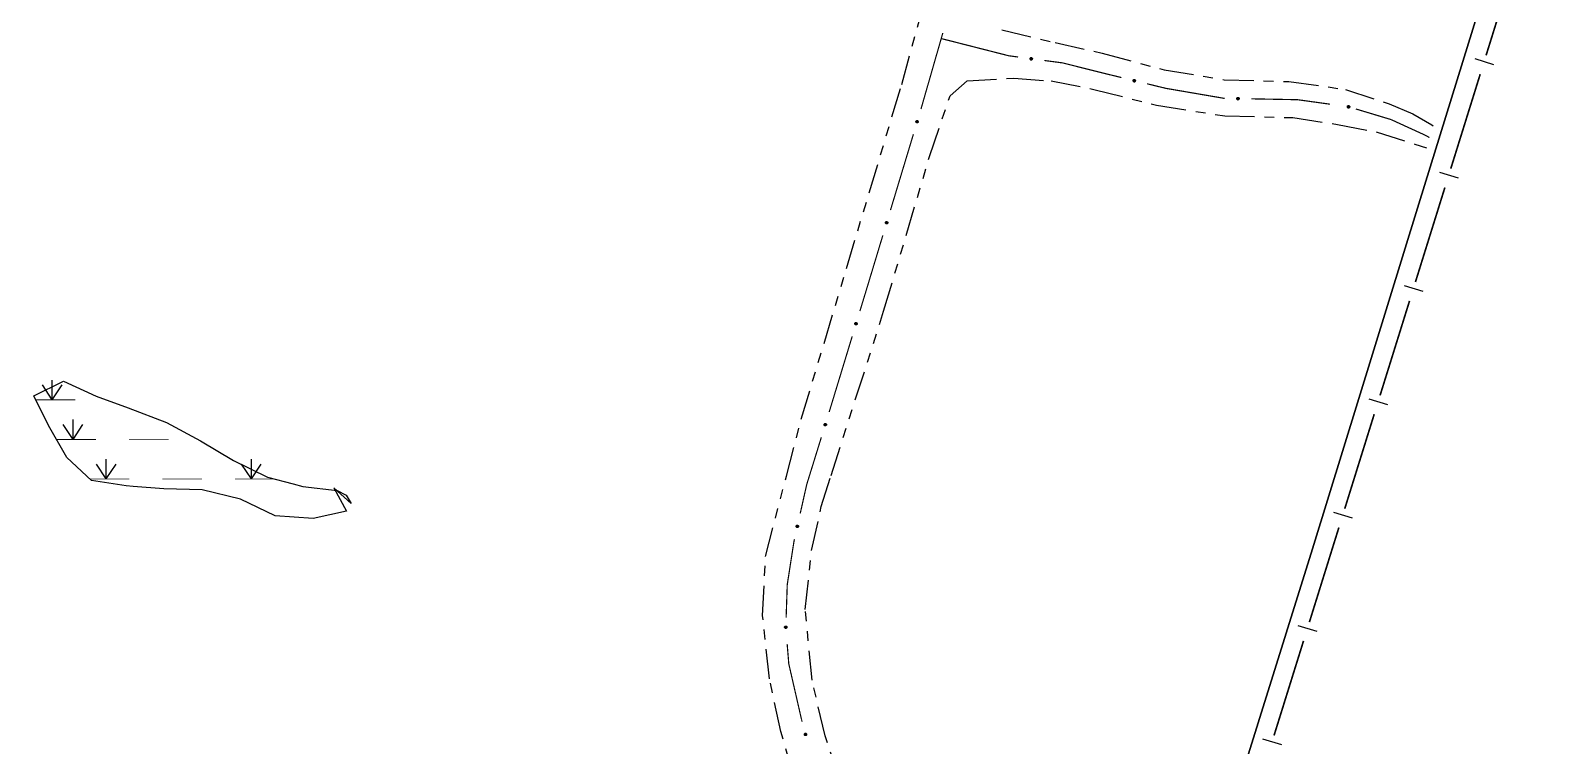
# Model space of a CAD drawing. Extents: x 200604 to 201918, y 4843538 to 4845237.
# Drawn here: x 201363.5 to 201593.9, y 4843818 to 4843926.5 of the extents above; entities that cross this region are included whole.
import ezdxf

# ---------------------------------------------------------------- set-up
doc = ezdxf.new("R2010")
doc.units = 0
doc.header["$LTSCALE"] = 1.5
doc.header["$MEASUREMENT"] = 0
doc.linetypes.add('TRACO_00', pattern=[10, -10])
doc.linetypes.add('TRACO_25', pattern=[8, 3, -1, 1, -1, 1, -1])
for name, color, linetype in [('CD_MALHA_LOTES', 7, 'CONTINUOUS'), ('HD-ALAGADO-BREJO', 170, 'CONTINUOUS'), ('LM-LIM-SETORES-BAIRROS', 250, 'CONTINUOUS'), ('RU-QUADRA', 210, 'CONTINUOUS'), ('SV-EIXO-RUA-N-PAV', 6, 'CONTINUOUS'), ('SV-RUA-NAO-PAV', 7, 'CONTINUOUS')]:
    doc.layers.add(name, color=color, linetype=linetype)

# ---------------------------------------------------------------- blocks, each defined once
blk = doc.blocks.new('*X9')
at = {"layer": 'HD-ALAGADO-BREJO'}
for points in [[(201366.825161, 4843870.470021), (201365.324852, 4843872.719816)], [(201366.825161, 4843870.470021), (201366.824749, 4843873.470021)], [(201366.825161, 4843870.470021), (201368.324852, 4843872.720227)], [(201369.96922, 4843864.46992), (201369.968929, 4843867.46992)], [(201369.96922, 4843864.46992), (201368.469002, 4843866.719774)], [(201369.96922, 4843864.46992), (201371.469002, 4843866.720066)], [(201375.013136, 4843858.469907), (201373.512944, 4843860.719779)], [(201375.013136, 4843858.469907), (201375.01288, 4843861.469907)], [(201375.013136, 4843858.469907), (201376.512944, 4843860.720035)], [(201397.013136, 4843858.47178), (201395.512944, 4843860.721652)], [(201397.013136, 4843858.47178), (201397.01288, 4843861.47178)], [(201397.013136, 4843858.47178), (201398.512944, 4843860.721907)]]:
    blk.add_lwpolyline(points, dxfattribs=at)
at = {"layer": 'HD-ALAGADO-BREJO', "const_width": 0.13}
for points in [[(201364.325161, 4843870.469678), (201365.325161, 4843870.469816)], [(201365.325161, 4843870.469816), (201370.325161, 4843870.470502)], [(201367.46922, 4843864.469677), (201368.46922, 4843864.469774)], [(201368.46922, 4843864.469774), (201373.46922, 4843864.47026)], [(201378.46922, 4843864.470746), (201384.46922, 4843864.471329)], [(201372.513136, 4843858.469694), (201373.513136, 4843858.469779)], [(201373.513136, 4843858.469779), (201378.513136, 4843858.470205)], [(201383.513136, 4843858.470631), (201389.513136, 4843858.471141)], [(201394.513136, 4843858.471567), (201395.513136, 4843858.471652)], [(201395.513136, 4843858.471652), (201399.513136, 4843858.471993)], [(201399.513136, 4843858.471993), (201400.50198, 4843858.469974)]]:
    blk.add_lwpolyline(points, dxfattribs=at)

msp = doc.modelspace()

# ---------------------------------------------------------------- linework, layer by layer
at = {"layer": 'CD_MALHA_LOTES', "linetype": 'Continuous', "flags": 128}
msp.add_lwpolyline([(201593.89, 4843964.3), (201574.04, 4843900.19), (201557.95, 4843847.88), (201537.47, 4843782.34), (201519.41, 4843720.01), (201500.81, 4843659.48), (201482.75, 4843600), (201466.03, 4843544.94)], dxfattribs=at)
at = {"layer": 'HD-ALAGADO-BREJO', "linetype": 'TRACO_00'}
msp.add_polyline3d([(201409.5, 4843857.14, 4.9), (201411.42, 4843853.61, 4.83), (201406.39, 4843852.47, 4.76), (201400.61, 4843852.87, 4.61), (201395.36, 4843855.43, 4.53), (201389.54, 4843856.82, 4.69), (201383.73, 4843856.96, 4.69), (201379.11, 4843857.35, 4.59), (201378.03, 4843857.44, 4.59), (201372.77, 4843858.23, 4.59), (201369.03, 4843861.72, 4.5), (201366.26, 4843866.6, 4.46), (201364.02, 4843871.08, 4.54), (201368.54, 4843873.3, 4.65), (201373.49, 4843871.01, 4.68), (201378.35, 4843869.28, 4.62), (201384.15, 4843867.03, 4.67), (201389.31, 4843864.23, 4.83), (201394.28, 4843861.25, 4.69), (201399.47, 4843858.74, 4.74), (201403.33, 4843857.73, 4.82), (201404.83, 4843857.34, 4.82), (201410.01, 4843856.74, 4.81), (201411.38, 4843856.03, 4.83), (201412.17, 4843854.77, 4.83)], close=True, dxfattribs=at)
at = {"layer": 'LM-LIM-SETORES-BAIRROS', "const_width": 0.25}
for points in [[(201588.725124, 4843937.019695), (201584.259072, 4843922.699975)], [(201583.365862, 4843919.836031), (201578.899811, 4843905.516311)], [(201578.0066, 4843902.652367), (201573.540549, 4843888.332647)], [(201572.647339, 4843885.468703), (201568.181287, 4843871.148983)], [(201567.288077, 4843868.285038), (201562.822026, 4843853.965318)], [(201561.928816, 4843851.101374), (201557.462764, 4843836.781654)], [(201556.569554, 4843833.91771), (201552.103503, 4843819.59799)]]:
    msp.add_lwpolyline(points, dxfattribs=at)
at = {"layer": 'LM-LIM-SETORES-BAIRROS'}
for points in [[(201582.529363, 4843922.191932), (201585.393308, 4843921.298722)], [(201577.170102, 4843905.008268), (201580.034046, 4843904.115058)], [(201571.81084, 4843887.824604), (201574.674784, 4843886.931394)], [(201566.451579, 4843870.64094), (201569.315523, 4843869.747729)], [(201561.092317, 4843853.457275), (201563.956261, 4843852.564065)], [(201555.733055, 4843836.273611), (201558.597, 4843835.380401)], [(201550.373794, 4843819.089947), (201553.237738, 4843818.196737)]]:
    msp.add_lwpolyline(points, dxfattribs=at)
at = {"layer": 'RU-QUADRA', "linetype": 'Continuous', "flags": 128}
msp.add_lwpolyline([(201132.12, 4843590.99), (201149.28, 4843587.14), (201159.23, 4843581.32), (201212.26, 4843560.67), (201350.17, 4843552.15), (201464.817355, 4843545.015463), (201466.03, 4843544.94), (201482.75, 4843600), (201500.81, 4843659.48), (201519.41, 4843720.01), (201537.47, 4843782.34), (201557.95, 4843847.88), (201574.04, 4843900.19), (201593.89, 4843964.3)], dxfattribs=at)
at = {"layer": 'SV-EIXO-RUA-N-PAV', "const_width": 0.18}
for points in [[(201498.557102, 4843914.552308), (201501.871317, 4843926.085563)], [(201501.63, 4843925.24), (201511.32019, 4843922.770137)], [(201511.32019, 4843922.770137), (201511.87, 4843922.63)], [(201511.87, 4843922.63), (201513.290226, 4843922.442029)], [(201517.255645, 4843921.917194), (201519.238355, 4843921.654776)], [(201519.238355, 4843921.654776), (201520.03, 4843921.55)], [(201520.03, 4843921.55), (201526.045776, 4843920.043867)], [(201526.045776, 4843920.043867), (201526.9, 4843919.83)], [(201526.9, 4843919.83), (201528.959392, 4843919.329193)], [(201532.846117, 4843918.384012), (201534.789479, 4843917.911422)], [(201534.789479, 4843917.911422), (201535.7, 4843917.69)], [(201535.7, 4843917.69), (201543.647059, 4843916.327904)], [(201543.647059, 4843916.327904), (201544.51, 4843916.18)], [(201544.51, 4843916.18), (201544.634454, 4843916.177658)], [(201548.633746, 4843916.102401), (201555.632507, 4843915.9707)], [(201555.632507, 4843915.9707), (201555.67, 4843915.97)], [(201555.67, 4843915.97), (201560.58563, 4843915.289569)], [(201564.509545, 4843914.565758), (201569.297036, 4843913.123563)], [(201569.297036, 4843913.123563), (201569.84, 4843912.96)], [(201569.84, 4843912.96), (201574.780702, 4843910.700299)], [(201493.933431, 4843899.234987), (201497.405732, 4843910.721637)], [(201574.780702, 4843910.700299), (201575, 4843910.6)], [(201575, 4843910.6), (201575.664871, 4843910.234206)], [(201490.51, 4843887.91), (201492.775998, 4843895.406104)], [(201489.295374, 4843883.921979), (201490.460794, 4843887.748439)], [(201490.460794, 4843887.748439), (201490.51, 4843887.91)], [(201484.633697, 4843868.616138), (201488.129955, 4843880.095519)], [(201481.23, 4843857.63), (201483.451257, 4843864.794908)], [(201480.246005, 4843853.24026), (201481.120925, 4843857.143401)], [(201481.120925, 4843857.143401), (201481.23, 4843857.63)], [(201479.19629, 4843848.353002), (201479.3, 4843849.02)], [(201479.3, 4843849.02), (201479.371085, 4843849.337118)], [(201478.28, 4843842.46), (201479.19629, 4843848.353002)], [(201478.108588, 4843837.426731), (201478.278768, 4843842.423834)], [(201478.278768, 4843842.423834), (201478.28, 4843842.46)], [(201478.51, 4843830.46), (201478.268267, 4843833.436002)], [(201478.513165, 4843830.446161), (201478.51, 4843830.46)], [(201480.44, 4843822.02), (201478.513165, 4843830.446161)], [(201480.532376, 4843821.675843), (201480.44, 4843822.02)]]:
    msp.add_lwpolyline(points, dxfattribs=at)
at = {"layer": 'SV-EIXO-RUA-N-PAV'}
for points in [[(201515.144941, 4843922.307592), (201515.183338, 4843922.337886), (201515.222532, 4843922.356071), (201515.259588, 4843922.361828), (201515.29366, 4843922.358378), (201515.32812, 4843922.350922), (201515.361204, 4843922.33574), (201515.394191, 4843922.310756), (201515.42485, 4843922.272452), (201515.440839, 4843922.231076), (201515.448428, 4843922.195049), (201515.446876, 4843922.159314), (201515.439072, 4843922.125959), (201515.422165, 4843922.092115), (201515.39652, 4843922.058933), (201515.357257, 4843922.029036), (201515.31871, 4843922.011472), (201515.282721, 4843922.006844), (201515.246805, 4843922.008632), (201515.211716, 4843922.016666), (201515.179326, 4843922.031756), (201515.145963, 4843922.057637), (201515.116969, 4843922.09678), (201515.099012, 4843922.135027), (201515.09388, 4843922.17094), (201515.096436, 4843922.20626), (201515.103494, 4843922.240914), (201515.117371, 4843922.274806), (201515.144941, 4843922.307592)], [(201530.789154, 4843918.997517), (201530.830565, 4843919.023539), (201530.871478, 4843919.037435), (201530.908936, 4843919.039203), (201530.942445, 4843919.032135), (201530.975912, 4843919.021043), (201531.007186, 4843919.002416), (201531.037317, 4843918.974053), (201531.063712, 4843918.932695), (201531.075193, 4843918.889848), (201531.078892, 4843918.853217), (201531.073533, 4843918.817852), (201531.062213, 4843918.785521), (201531.04179, 4843918.753675), (201531.012748, 4843918.723421), (201530.970519, 4843918.697886), (201530.930316, 4843918.684538), (201530.894039, 4843918.683778), (201530.858519, 4843918.689391), (201530.824488, 4843918.701124), (201530.793894, 4843918.719586), (201530.763486, 4843918.748881), (201530.738835, 4843918.790896), (201530.725064, 4843918.830841), (201530.723796, 4843918.867098), (201530.730108, 4843918.901943), (201530.740825, 4843918.935645), (201530.758241, 4843918.967862), (201530.789154, 4843918.997517)], [(201546.492516, 4843916.252794), (201546.52726, 4843916.287216), (201546.564159, 4843916.309696), (201546.600331, 4843916.319587), (201546.634575, 4843916.319993), (201546.669655, 4843916.316462), (201546.704237, 4843916.3051), (201546.739826, 4843916.283986), (201546.774601, 4843916.249376), (201546.795145, 4843916.210062), (201546.80674, 4843916.175118), (201546.809219, 4843916.139435), (201546.805218, 4843916.105414), (201546.792227, 4843916.069882), (201546.770479, 4843916.034025), (201546.734831, 4843915.9999), (201546.698504, 4843915.97811), (201546.663265, 4843915.969461), (201546.627376, 4843915.967196), (201546.591606, 4843915.97123), (201546.557723, 4843915.982579), (201546.52166, 4843916.004541), (201546.488445, 4843916.040173), (201546.466298, 4843916.076156), (201546.457157, 4843916.111264), (201546.455722, 4843916.146647), (201546.458835, 4843916.181875), (201546.46881, 4843916.217113), (201546.492516, 4843916.252794)], [(201563.294178, 4843915.046845), (201563.336934, 4843915.070592), (201563.378537, 4843915.082257), (201563.416037, 4843915.082), (201563.449115, 4843915.073132), (201563.481934, 4843915.060248), (201563.512156, 4843915.039959), (201563.540711, 4843915.01001), (201563.564833, 4843914.967286), (201563.573983, 4843914.923882), (201563.575697, 4843914.887104), (201563.568436, 4843914.85208), (201563.555386, 4843914.820408), (201563.533272, 4843914.789712), (201563.502639, 4843914.761071), (201563.459092, 4843914.737855), (201563.418227, 4843914.726698), (201563.381962, 4843914.727899), (201563.346797, 4843914.735421), (201563.31345, 4843914.748976), (201563.283898, 4843914.769064), (201563.255116, 4843914.799959), (201563.232771, 4843914.843244), (201563.221178, 4843914.883874), (201563.22187, 4843914.920147), (201563.230055, 4843914.9546), (201563.242577, 4843914.987674), (201563.261708, 4843915.018903), (201563.294178, 4843915.046845)], [(201497.837502, 4843912.530398), (201497.813796, 4843912.573177), (201497.80217, 4843912.614791), (201497.802464, 4843912.652291), (201497.811363, 4843912.68536), (201497.824279, 4843912.718166), (201497.844597, 4843912.748369), (201497.874574, 4843912.776895), (201497.917321, 4843912.800976), (201497.960733, 4843912.810084), (201497.997512, 4843912.811764), (201498.03253, 4843912.804469), (201498.064189, 4843912.791389), (201498.094864, 4843912.769245), (201498.123476, 4843912.738585), (201498.14665, 4843912.695015), (201498.157768, 4843912.654139), (201498.156532, 4843912.617876), (201498.148976, 4843912.582718), (201498.135389, 4843912.549384), (201498.115273, 4843912.519851), (201498.08435, 4843912.491099), (201498.041044, 4843912.468796), (201498.000402, 4843912.457241), (201497.964131, 4843912.457968), (201497.929685, 4843912.466187), (201497.896623, 4843912.47874), (201497.865413, 4843912.497901), (201497.837502, 4843912.530398)], [(201493.207768, 4843897.214864), (201493.184062, 4843897.257644), (201493.172437, 4843897.299258), (201493.17273, 4843897.336757), (201493.181629, 4843897.369827), (201493.194545, 4843897.402633), (201493.214863, 4843897.432836), (201493.24484, 4843897.461362), (201493.287587, 4843897.485443), (201493.330999, 4843897.494551), (201493.367779, 4843897.49623), (201493.402796, 4843897.488936), (201493.434455, 4843897.475855), (201493.46513, 4843897.453712), (201493.493742, 4843897.423051), (201493.516916, 4843897.379482), (201493.528034, 4843897.338606), (201493.526798, 4843897.302342), (201493.519242, 4843897.267185), (201493.505655, 4843897.23385), (201493.485539, 4843897.204318), (201493.454616, 4843897.175565), (201493.41131, 4843897.153262), (201493.370668, 4843897.141708), (201493.334397, 4843897.142434), (201493.299951, 4843897.150653), (201493.26689, 4843897.163207), (201493.235679, 4843897.182368), (201493.207768, 4843897.214864)], [(201488.565498, 4843881.903375), (201488.541882, 4843881.946203), (201488.530343, 4843881.987842), (201488.530714, 4843882.02534), (201488.539683, 4843882.058391), (201488.552667, 4843882.091171), (201488.573048, 4843882.121331), (201488.603084, 4843882.149794), (201488.645881, 4843882.173786), (201488.689313, 4843882.182804), (201488.726095, 4843882.184406), (201488.761097, 4843882.177039), (201488.792729, 4843882.163892), (201488.823358, 4843882.141685), (201488.851906, 4843882.110964), (201488.874989, 4843882.067347), (201488.886022, 4843882.026448), (201488.88471, 4843881.990187), (201488.87708, 4843881.955045), (201488.863424, 4843881.921739), (201488.843246, 4843881.892248), (201488.812264, 4843881.863561), (201488.768911, 4843881.841348), (201488.728245, 4843881.829879), (201488.691976, 4843881.830681), (201488.657547, 4843881.838971), (201488.624512, 4843881.851594), (201488.593341, 4843881.87082), (201488.565498, 4843881.903375)], [(201483.895798, 4843866.600572), (201483.872395, 4843866.643518), (201483.861064, 4843866.685214), (201483.861622, 4843866.72271), (201483.870755, 4843866.755716), (201483.883902, 4843866.78843), (201483.904433, 4843866.818488), (201483.934611, 4843866.846802), (201483.977527, 4843866.870581), (201484.021003, 4843866.879381), (201484.057793, 4843866.880801), (201484.092758, 4843866.873259), (201484.124324, 4843866.859955), (201484.154842, 4843866.837596), (201484.183236, 4843866.806733), (201484.206102, 4843866.763001), (201484.216931, 4843866.722048), (201484.215438, 4843866.685794), (201484.207634, 4843866.650691), (201484.193812, 4843866.617453), (201484.173487, 4843866.588063), (201484.142362, 4843866.55953), (201484.0989, 4843866.537534), (201484.058177, 4843866.526267), (201484.021912, 4843866.52725), (201483.987525, 4843866.535712), (201483.954553, 4843866.548499), (201483.923478, 4843866.56788), (201483.895798, 4843866.600572)], [(201479.669702, 4843851.172565), (201479.642938, 4843851.213501), (201479.628306, 4843851.254156), (201479.625862, 4843851.291576), (201479.632325, 4843851.325207), (201479.642811, 4843851.358869), (201479.660872, 4843851.390474), (201479.688687, 4843851.421111), (201479.729562, 4843851.448248), (201479.772194, 4843851.4605), (201479.808753, 4843851.464859), (201479.844209, 4843851.460139), (201479.876739, 4843851.449404), (201479.908948, 4843851.429558), (201479.939721, 4843851.401067), (201479.966013, 4843851.359305), (201479.980084, 4843851.31935), (201479.981498, 4843851.283093), (201479.976528, 4843851.247478), (201479.96541, 4843851.21324), (201479.947503, 4843851.182318), (201479.918761, 4843851.151386), (201479.877198, 4843851.125982), (201479.837507, 4843851.111493), (201479.80128, 4843851.10957), (201479.766326, 4843851.115253), (201479.732436, 4843851.125361), (201479.69991, 4843851.142193), (201479.669702, 4843851.172565)], [(201477.945093, 4843835.860149), (201477.911204, 4843835.895413), (201477.889288, 4843835.932651), (201477.879949, 4843835.96897), (201477.880065, 4843836.003216), (201477.884129, 4843836.038238), (201477.896017, 4843836.072643), (201477.91767, 4843836.107906), (201477.952806, 4843836.14215), (201477.992427, 4843836.162093), (201478.027544, 4843836.173154), (201478.063261, 4843836.17509), (201478.097217, 4843836.170572), (201478.132547, 4843836.157041), (201478.168068, 4843836.134749), (201478.201647, 4843836.098585), (201478.222882, 4843836.061932), (201478.230993, 4843836.026565), (201478.232711, 4843835.990646), (201478.228133, 4843835.954941), (201478.216269, 4843835.921235), (201478.19376, 4843835.88551), (201478.157627, 4843835.852841), (201478.121311, 4843835.831245), (201478.086068, 4843835.822639), (201478.050667, 4843835.821744), (201478.015491, 4843835.825393), (201477.980408, 4843835.835903), (201477.945093, 4843835.860149)], [(201480.981779, 4843819.57691), (201480.93907, 4843819.600743), (201480.907238, 4843819.62996), (201480.887702, 4843819.66197), (201480.877814, 4843819.694757), (201480.871477, 4843819.72944), (201480.872802, 4843819.765817), (201480.883216, 4843819.805866), (201480.906823, 4843819.848876), (201480.938896, 4843819.879518), (201480.969253, 4843819.90035), (201481.002848, 4843819.912629), (201481.036644, 4843819.918221), (201481.074385, 4843819.915595), (201481.114868, 4843819.904646), (201481.157542, 4843819.879861), (201481.188553, 4843819.851004), (201481.206636, 4843819.819546), (201481.218766, 4843819.785693), (201481.224812, 4843819.750208), (201481.223306, 4843819.714507), (201481.212207, 4843819.673767), (201481.187187, 4843819.631972), (201481.158758, 4843819.600713), (201481.127563, 4843819.582193), (201481.093966, 4843819.571001), (201481.059257, 4843819.564221), (201481.022634, 4843819.564031), (201480.981779, 4843819.57691)]]:
    msp.add_lwpolyline(points, close=True, dxfattribs=at)
for points in [[(201515.09388, 4843922.17094), (201515.446876, 4843922.159314)], [(201515.096436, 4843922.20626), (201515.448428, 4843922.195049)], [(201515.097677, 4843922.187832), (201515.445566, 4843922.174822)], [(201515.099012, 4843922.135027), (201515.439072, 4843922.125959)], [(201515.099785, 4843922.151766), (201515.439916, 4843922.142535)], [(201515.103494, 4843922.240914), (201515.440839, 4843922.231076)], [(201515.103863, 4843922.224176), (201515.439936, 4843922.215483)], [(201515.11001, 4843922.114625), (201515.425792, 4843922.108618)], [(201515.115103, 4843922.257099), (201515.428358, 4843922.252802)], [(201515.116969, 4843922.09678), (201515.422165, 4843922.092115)], [(201515.117371, 4843922.274806), (201515.42485, 4843922.272452)], [(201515.131753, 4843922.289306), (201515.40578, 4843922.290201)], [(201515.135473, 4843922.078221), (201515.406257, 4843922.075416)], [(201515.144941, 4843922.307592), (201515.394191, 4843922.310756)], [(201515.145963, 4843922.057637), (201515.39652, 4843922.058933)], [(201515.166526, 4843922.323244), (201515.370311, 4843922.323801)], [(201515.168416, 4843922.046333), (201515.369137, 4843922.044542)], [(201515.179326, 4843922.031756), (201515.357257, 4843922.029036)], [(201515.183338, 4843922.337886), (201515.361204, 4843922.33574)], [(201515.199907, 4843922.024271), (201515.331559, 4843922.020611)], [(201515.205636, 4843922.348349), (201515.335756, 4843922.343515)], [(201515.211716, 4843922.016666), (201515.31871, 4843922.011472)], [(201515.222532, 4843922.356071), (201515.32812, 4843922.350922)], [(201530.723796, 4843918.867098), (201531.073533, 4843918.817852)], [(201530.725064, 4843918.830841), (201531.062213, 4843918.785521)], [(201530.72762, 4843918.847402), (201531.064822, 4843918.801912)], [(201530.729374, 4843918.883487), (201531.073886, 4843918.833411)], [(201530.730108, 4843918.901943), (201531.078892, 4843918.853217)], [(201530.733822, 4843918.809382), (201531.047158, 4843918.769696)], [(201530.738835, 4843918.790896), (201531.04179, 4843918.753675)], [(201530.739406, 4843918.918963), (201531.07263, 4843918.874441)], [(201530.740825, 4843918.935645), (201531.075193, 4843918.889848)], [(201530.754096, 4843918.950498), (201531.065102, 4843918.912783)], [(201530.755253, 4843918.770468), (201531.02419, 4843918.73877)], [(201530.758241, 4843918.967862), (201531.063712, 4843918.932695)], [(201530.763486, 4843918.748881), (201531.012748, 4843918.723421)], [(201530.77409, 4843918.980743), (201531.046646, 4843918.952378)], [(201530.784603, 4843918.735244), (201530.983986, 4843918.712035)], [(201530.789154, 4843918.997517), (201531.037317, 4843918.974053)], [(201530.793894, 4843918.719586), (201530.970519, 4843918.697886)], [(201530.812287, 4843919.010775), (201531.014966, 4843918.989572)], [(201530.813559, 4843918.709947), (201530.944068, 4843918.692253)], [(201530.824488, 4843918.701124), (201530.930316, 4843918.684538)], [(201530.830565, 4843919.023539), (201531.007186, 4843919.002416)], [(201530.853853, 4843919.031561), (201530.982714, 4843919.012863)], [(201530.871478, 4843919.037435), (201530.975912, 4843919.021043)], [(201546.455722, 4843916.146647), (201546.80674, 4843916.175118)], [(201546.457157, 4843916.111264), (201546.809219, 4843916.139435)], [(201546.458835, 4843916.181875), (201546.795145, 4843916.210062)], [(201546.459029, 4843916.128475), (201546.806172, 4843916.154697)], [(201546.461086, 4843916.165285), (201546.796002, 4843916.194467)], [(201546.465183, 4843916.092876), (201546.804192, 4843916.12198)], [(201546.466298, 4843916.076156), (201546.805218, 4843916.105414)], [(201546.468549, 4843916.199264), (201546.780299, 4843916.230246)], [(201546.46881, 4843916.217113), (201546.774601, 4843916.249376)], [(201546.479522, 4843916.057122), (201546.793974, 4843916.086688)], [(201546.48147, 4843916.23314), (201546.753655, 4843916.264866)], [(201546.488445, 4843916.040173), (201546.792227, 4843916.069882)], [(201546.492516, 4843916.252794), (201546.739826, 4843916.283986)], [(201546.50892, 4843916.023814), (201546.7783, 4843916.0515)], [(201546.512203, 4843916.270775), (201546.71463, 4843916.294261)], [(201546.52166, 4843916.004541), (201546.770479, 4843916.034025)], [(201546.52726, 4843916.287216), (201546.704237, 4843916.3051)], [(201546.545242, 4843915.995835), (201546.74489, 4843916.016644)], [(201546.548239, 4843916.300121), (201546.678077, 4843916.309961)], [(201546.557723, 4843915.982579), (201546.734831, 4843915.9999)], [(201546.564159, 4843916.309696), (201546.669655, 4843916.316462)], [(201546.579016, 4843915.977458), (201546.710243, 4843915.988636)], [(201546.591606, 4843915.97123), (201546.698504, 4843915.97811)], [(201563.221178, 4843914.883874), (201563.555386, 4843914.820408)], [(201563.22187, 4843914.920147), (201563.568436, 4843914.85208)], [(201563.224625, 4843914.900273), (201563.558877, 4843914.836635)], [(201563.228325, 4843914.936211), (201563.56963, 4843914.867598)], [(201563.228764, 4843914.861974), (201563.539498, 4843914.80542)], [(201563.230055, 4843914.9546), (201563.575697, 4843914.887104)], [(201563.232771, 4843914.843244), (201563.533272, 4843914.789712)], [(201563.240259, 4843914.971093), (201563.570591, 4843914.908636)], [(201563.242577, 4843914.987674), (201563.573983, 4843914.923882)], [(201563.248061, 4843914.821958), (201563.514893, 4843914.77578)], [(201563.255116, 4843914.799959), (201563.502639, 4843914.761071)], [(201563.256631, 4843915.001789), (201563.565146, 4843914.947328)], [(201563.261708, 4843915.018903), (201563.564833, 4843914.967286)], [(201563.275466, 4843914.785201), (201563.473304, 4843914.751256)], [(201563.278229, 4843915.03091), (201563.548855, 4843914.987863)], [(201563.283898, 4843914.769064), (201563.459092, 4843914.737855)], [(201563.294178, 4843915.046845), (201563.540711, 4843915.01001)], [(201563.303013, 4843914.758377), (201563.432375, 4843914.733658)], [(201563.31345, 4843914.748976), (201563.418227, 4843914.726698)], [(201563.317993, 4843915.058834), (201563.519231, 4843915.026714)], [(201563.336934, 4843915.070592), (201563.512156, 4843915.039959)], [(201563.360622, 4843915.077344), (201563.488284, 4843915.051713)], [(201563.378537, 4843915.082257), (201563.481934, 4843915.060248)], [(201497.80217, 4843912.614791), (201497.824279, 4843912.718166)], [(201497.807066, 4843912.596871), (201497.832821, 4843912.724508)], [(201497.813796, 4843912.573177), (201497.844597, 4843912.748369)], [(201497.825536, 4843912.554224), (201497.857849, 4843912.755431)], [(201497.837502, 4843912.530398), (201497.874574, 4843912.776895)], [(201497.853422, 4843912.514434), (201497.896728, 4843912.785018)], [(201497.865413, 4843912.497901), (201497.917321, 4843912.800976)], [(201497.882522, 4843912.492808), (201497.937279, 4843912.80127)], [(201497.896623, 4843912.47874), (201497.960733, 4843912.810084)], [(201497.913202, 4843912.476406), (201497.975976, 4843912.806678)], [(201497.929685, 4843912.466187), (201497.997512, 4843912.811764)], [(201497.948073, 4843912.464439), (201498.017014, 4843912.805677)], [(201497.964131, 4843912.457968), (201498.03253, 4843912.804469)], [(201497.984007, 4843912.460704), (201498.047966, 4843912.794895)], [(201498.000402, 4843912.457241), (201498.064189, 4843912.791389)], [(201498.02231, 4843912.464806), (201498.079162, 4843912.775486)], [(201498.041044, 4843912.468796), (201498.094864, 4843912.769245)], [(201498.062344, 4843912.484065), (201498.108779, 4843912.750853)], [(201498.08435, 4843912.491099), (201498.123476, 4843912.738585)], [(201498.099127, 4843912.511435), (201498.133263, 4843912.709239)], [(201498.115273, 4843912.519851), (201498.14665, 4843912.695015)], [(201498.125978, 4843912.538955), (201498.150821, 4843912.668294)], [(201498.135389, 4843912.549384), (201498.157768, 4843912.654139)], [(201493.172437, 4843897.299258), (201493.194545, 4843897.402633)], [(201493.177333, 4843897.281337), (201493.203087, 4843897.408975)], [(201493.184062, 4843897.257644), (201493.214863, 4843897.432836)], [(201493.195802, 4843897.238691), (201493.228115, 4843897.439898)], [(201493.207768, 4843897.214864), (201493.24484, 4843897.461362)], [(201493.223688, 4843897.1989), (201493.266994, 4843897.469485)], [(201493.235679, 4843897.182368), (201493.287587, 4843897.485443)], [(201493.252788, 4843897.177274), (201493.307545, 4843897.485737)], [(201493.26689, 4843897.163207), (201493.330999, 4843897.494551)], [(201493.283468, 4843897.160872), (201493.346243, 4843897.491145)], [(201493.299951, 4843897.150653), (201493.367779, 4843897.49623)], [(201493.318339, 4843897.148906), (201493.38728, 4843897.490144)], [(201493.334397, 4843897.142434), (201493.402796, 4843897.488936)], [(201493.354273, 4843897.145171), (201493.418232, 4843897.479361)], [(201493.370668, 4843897.141708), (201493.434455, 4843897.475855)], [(201493.392576, 4843897.149273), (201493.449429, 4843897.459953)], [(201493.41131, 4843897.153262), (201493.46513, 4843897.453712)], [(201493.43261, 4843897.168532), (201493.479045, 4843897.435319)], [(201493.454616, 4843897.175565), (201493.493742, 4843897.423051)], [(201493.469394, 4843897.195901), (201493.503529, 4843897.393706)], [(201493.485539, 4843897.204318), (201493.516916, 4843897.379482)], [(201493.496244, 4843897.223422), (201493.521087, 4843897.352761)], [(201493.505655, 4843897.23385), (201493.528034, 4843897.338606)], [(201488.530343, 4843881.987842), (201488.552667, 4843882.091171)], [(201488.535201, 4843881.969911), (201488.561222, 4843882.097495)], [(201488.541882, 4843881.946203), (201488.573048, 4843882.121331)], [(201488.553582, 4843881.927226), (201488.586314, 4843882.128365)], [(201488.565498, 4843881.903375), (201488.603084, 4843882.149794)], [(201488.581385, 4843881.887378), (201488.625255, 4843882.157871)], [(201488.593341, 4843881.87082), (201488.645881, 4843882.173786)], [(201488.61044, 4843881.865691), (201488.66584, 4843882.174038)], [(201488.624512, 4843881.851594), (201488.689313, 4843882.182804)], [(201488.641085, 4843881.849225), (201488.704549, 4843882.179366)], [(201488.657547, 4843881.838971), (201488.726095, 4843882.184406)], [(201488.675931, 4843881.837186), (201488.745584, 4843882.178279)], [(201488.691976, 4843881.830681), (201488.761097, 4843882.177039)], [(201488.711857, 4843881.833376), (201488.776514, 4843882.167432)], [(201488.728245, 4843881.829879), (201488.792729, 4843882.163892)], [(201488.750169, 4843881.837398), (201488.807669, 4843882.147958)], [(201488.768911, 4843881.841348), (201488.823358, 4843882.141685)], [(201488.790243, 4843881.856573), (201488.837235, 4843882.123263)], [(201488.812264, 4843881.863561), (201488.851906, 4843882.110964)], [(201488.827084, 4843881.883866), (201488.861632, 4843882.081599)], [(201488.843246, 4843881.892248), (201488.874989, 4843882.067347)], [(201488.853992, 4843881.911331), (201488.879104, 4843882.040617)], [(201488.863424, 4843881.921739), (201488.886022, 4843882.026448)], [(201483.861064, 4843866.685214), (201483.883902, 4843866.78843)], [(201483.865833, 4843866.667259), (201483.892488, 4843866.794712)], [(201483.872395, 4843866.643518), (201483.904433, 4843866.818488)], [(201483.884001, 4843866.624483), (201483.917735, 4843866.825457)], [(201483.895798, 4843866.600572), (201483.934611, 4843866.846802)], [(201483.911605, 4843866.584497), (201483.956822, 4843866.854768)], [(201483.923478, 4843866.56788), (201483.977527, 4843866.870581)], [(201483.940551, 4843866.562665), (201483.997486, 4843866.870733)], [(201483.954553, 4843866.548499), (201484.021003, 4843866.879381)], [(201483.971114, 4843866.546047), (201484.036221, 4843866.875868)], [(201483.987525, 4843866.535712), (201484.057793, 4843866.880801)], [(201484.0059, 4843866.533834), (201484.07725, 4843866.874577)], [(201484.021912, 4843866.52725), (201484.092758, 4843866.873259)], [(201484.041807, 4843866.529846), (201484.108126, 4843866.863576)], [(201484.058177, 4843866.526267), (201484.124324, 4843866.859955)], [(201484.080138, 4843866.533677), (201484.139184, 4843866.843947)], [(201484.0989, 4843866.537534), (201484.154842, 4843866.837596)], [(201484.120307, 4843866.552653), (201484.168626, 4843866.819105)], [(201484.142362, 4843866.55953), (201484.183236, 4843866.806733)], [(201484.157283, 4843866.579761), (201484.192815, 4843866.77732)], [(201484.173487, 4843866.588063), (201484.206102, 4843866.763001)], [(201484.184328, 4843866.607092), (201484.210084, 4843866.736252)], [(201484.193812, 4843866.617453), (201484.216931, 4843866.722048)], [(201479.628306, 4843851.254156), (201479.642811, 4843851.358869)], [(201479.634497, 4843851.23664), (201479.650868, 4843851.365817)], [(201479.642938, 4843851.213501), (201479.660872, 4843851.390474)], [(201479.65603, 4843851.195456), (201479.673573, 4843851.398484)], [(201479.669702, 4843851.172565), (201479.688687, 4843851.421111)], [(201479.686745, 4843851.157806), (201479.710189, 4843851.430829)], [(201479.69991, 4843851.142193), (201479.729562, 4843851.448248)], [(201479.717346, 4843851.138361), (201479.749445, 4843851.449997)], [(201479.732436, 4843851.125361), (201479.772194, 4843851.4605)], [(201479.749141, 4843851.124242), (201479.787645, 4843851.458215)], [(201479.766326, 4843851.115253), (201479.808753, 4843851.464859)], [(201479.784792, 4843851.114852), (201479.828646, 4843851.460212)], [(201479.80128, 4843851.10957), (201479.844209, 4843851.460139)], [(201479.820903, 4843851.11375), (201479.860303, 4843851.451717)], [(201479.837507, 4843851.111493), (201479.876739, 4843851.449404)], [(201479.858805, 4843851.120636), (201479.892832, 4843851.434637)], [(201479.877198, 4843851.125982), (201479.908948, 4843851.429558)], [(201479.897326, 4843851.142765), (201479.924168, 4843851.41223)], [(201479.918761, 4843851.151386), (201479.939721, 4843851.401067)], [(201479.932014, 4843851.172746), (201479.951623, 4843851.372515)], [(201479.947503, 4843851.182318), (201479.966013, 4843851.359305)], [(201479.956785, 4843851.202153), (201479.972123, 4843851.33296)], [(201479.96541, 4843851.21324), (201479.980084, 4843851.31935)], [(201477.889288, 4843835.932651), (201477.884129, 4843836.038238)], [(201477.898619, 4843835.916587), (201477.890758, 4843836.046559)], [(201477.911204, 4843835.895413), (201477.896017, 4843836.072643)], [(201477.927414, 4843835.880108), (201477.907013, 4843836.082869)], [(201477.945093, 4843835.860149), (201477.91767, 4843836.107906)], [(201477.964576, 4843835.848805), (201477.936998, 4843836.121442)], [(201477.980408, 4843835.835903), (201477.952806, 4843836.14215)], [(201477.998252, 4843835.835371), (201477.97202, 4843836.147556)], [(201478.015491, 4843835.825393), (201477.992427, 4843836.162093)], [(201478.032113, 4843835.827391), (201478.008034, 4843836.162713)], [(201478.050667, 4843835.821744), (201478.027544, 4843836.173154)], [(201478.068887, 4843835.824773), (201478.047954, 4843836.172276)], [(201478.086068, 4843835.822639), (201478.063261, 4843836.17509)], [(201478.104576, 4843835.830385), (201478.080637, 4843836.169798)], [(201478.121311, 4843835.831245), (201478.097217, 4843836.170572)], [(201478.140544, 4843835.844178), (201478.115769, 4843836.159044)], [(201478.157627, 4843835.852841), (201478.132547, 4843836.157041)], [(201478.174296, 4843835.873066), (201478.150715, 4843836.142835)], [(201478.19376, 4843835.88551), (201478.168068, 4843836.134749)], [(201478.202824, 4843835.908957), (201478.185058, 4843836.108898)], [(201478.216269, 4843835.921235), (201478.201647, 4843836.098585)], [(201478.221714, 4843835.942447), (201478.212535, 4843836.07383)], [(201478.228133, 4843835.954941), (201478.222882, 4843836.061932)], [(201480.907238, 4843819.62996), (201480.871477, 4843819.72944)], [(201480.93907, 4843819.600743), (201480.872802, 4843819.765817)], [(201480.920852, 4843819.61732), (201480.875387, 4843819.739335)], [(201480.959043, 4843819.590837), (201480.880333, 4843819.778808)], [(201480.981779, 4843819.57691), (201480.883216, 4843819.805866)], [(201481.003725, 4843819.571749), (201480.89775, 4843819.824455)], [(201481.022634, 4843819.564031), (201480.906823, 4843819.848876)], [(201481.039856, 4843819.568731), (201480.923622, 4843819.859656)], [(201481.059257, 4843819.564221), (201480.938896, 4843819.879518)], [(201481.074571, 4843819.570985), (201480.953642, 4843819.884667)], [(201481.093966, 4843819.571001), (201480.969253, 4843819.90035)], [(201481.110508, 4843819.579218), (201480.98903, 4843819.905469)], [(201481.127563, 4843819.582193), (201481.002848, 4843819.912629)], [(201481.143004, 4843819.595005), (201481.021013, 4843819.91264)], [(201481.158758, 4843819.600713), (201481.036644, 4843819.918221)], [(201481.173377, 4843819.618698), (201481.057754, 4843819.912612)], [(201481.187187, 4843819.631972), (201481.074385, 4843819.915595)], [(201481.197224, 4843819.656181), (201481.09591, 4843819.907313)], [(201481.212207, 4843819.673767), (201481.114868, 4843819.904646)], [(201481.214031, 4843819.698838), (201481.138664, 4843819.884881)], [(201481.223306, 4843819.714507), (201481.157542, 4843819.879861)], [(201481.22232, 4843819.736384), (201481.175183, 4843819.859363)], [(201481.224812, 4843819.750208), (201481.188553, 4843819.851004)]]:
    msp.add_lwpolyline(points, dxfattribs=at)
at = {"layer": 'SV-RUA-NAO-PAV', "linetype": 'TRACO_25'}
for points in [[(201345.06, 4843806.6, 4.74), (201363.94, 4843806.74, 4.74), (201384.26, 4843806.2, 4.41), (201399.78, 4843804.93, 4.41), (201420.25, 4843803.26, 4.78), (201445.91, 4843802.48, 4.78), (201472.69, 4843803.88, 4.78), (201478.05, 4843804.72, 4.49), (201480.99, 4843807.5, 4.36), (201477.31, 4843820.19, 4.38), (201475.58, 4843828.19, 4.49), (201474.54, 4843837.79, 4.85), (201474.98, 4843846.73, 4.93), (201478.15, 4843858.91, 4.93), (201480.4, 4843867.53, 5.46), (201487.26, 4843890.36, 6.5), (201495.63, 4843918.3, 6.68), (201499.91, 4843933.8, 6.68)], [(201510.83, 4843926.54, 6.5), (201518.9, 4843924.62, 6.14), (201526.06, 4843923.02, 6.01), (201535.44, 4843920.5, 5.42), (201544.52, 4843919, 5.36), (201554.36, 4843918.72, 4.66), (201562.95, 4843917.53, 4.66), (201569.54, 4843915.36, 4.21), (201573.14, 4843913.83, 4.21), (201576.04, 4843912.14, 4.24), (201576.02, 4843912.14, 4.24), (201576.251985, 4843912.008712, 4.09)], [(201495.57, 4843784.26, 4.09), (201484.01, 4843819.53, 4.03), (201482.04, 4843827.95, 4.03), (201481.02, 4843838.67, 4.13), (201481.98, 4843847.63, 4.4), (201483.44, 4843854.29, 4.78), (201484.95, 4843859.02, 6.24), (201492.9, 4843883.9, 6.24), (201499.86, 4843907.38, 6.75), (201502.96, 4843916.56, 6.71), (201505.54, 4843918.84, 6.79), (201512.66, 4843919.24, 6.69), (201518.28, 4843918.82, 6.69), (201524.76, 4843917.54, 6.09), (201534.3, 4843915.13, 5.44), (201544.64, 4843913.52, 5.25), (201554.96, 4843913.26, 4.89), (201561.73, 4843912.22, 4.47), (201567.61, 4843911.08, 4.43), (201573.46, 4843909.24, 4.47), (201575.244936, 4843908.678076, 4.38)]]:
    msp.add_polyline3d(points, dxfattribs=at)

# ---------------------------------------------------------------- block references
at = {"layer": 'HD-ALAGADO-BREJO'}
msp.add_blockref('*X9', (0, 0), dxfattribs=at)

doc.saveas('drawing.dxf')
